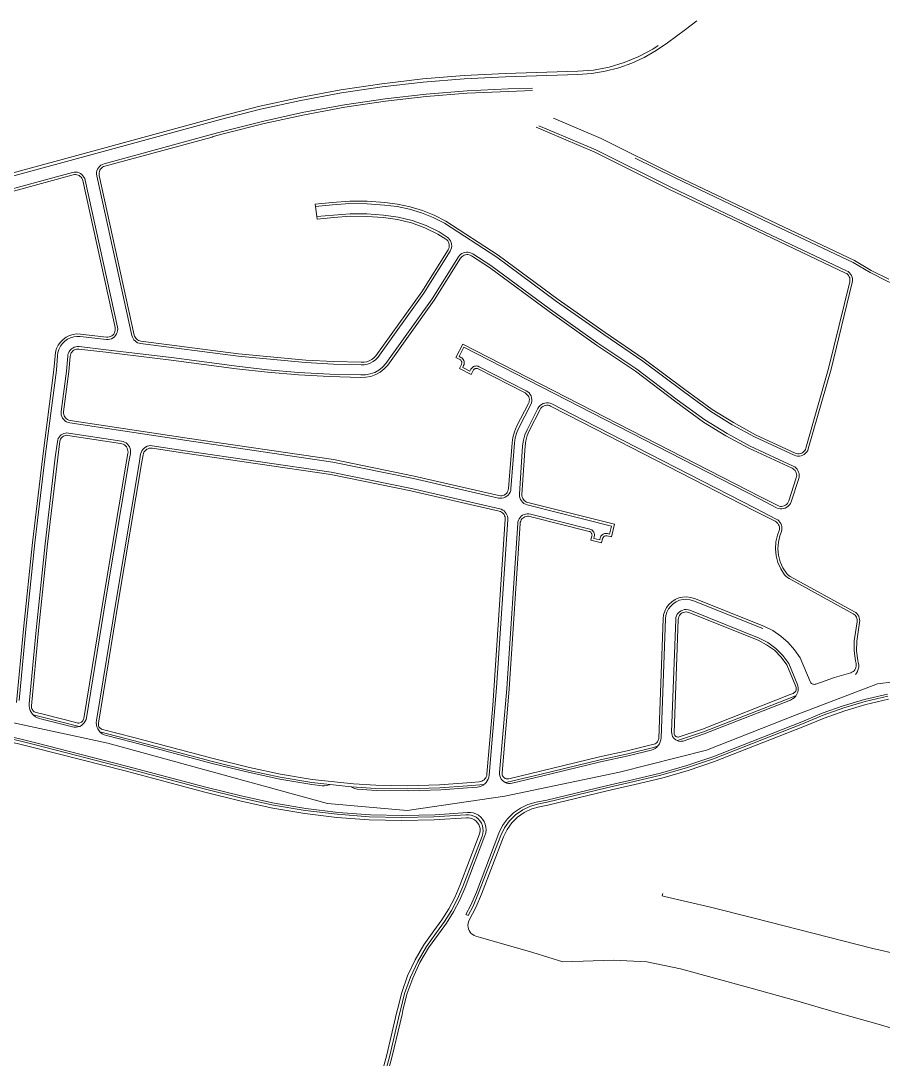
# Model space of a CAD drawing. Header units: feet. Extents: x 7510401 to 7512211, y 4691617 to 4692524.
# Drawn here: x 7511391 to 7511813, y 4692016 to 4692524 of the extents above; entities that cross this region are included whole.
import ezdxf

# ---------------------------------------------------------------- set-up
doc = ezdxf.new("R2010")
doc.units = ezdxf.units.FT
doc.header["$MEASUREMENT"] = 0
doc.layers.add('rruget', color=5, linetype='Continuous', lineweight=0)

msp = doc.modelspace()

# ---------------------------------------------------------------- linework, layer by layer
at = {"layer": 'rruget'}
for points in [[(7511258.32, 4692416.75), (7511261.82, 4692417.26), (7511282.4, 4692420.97), (7511302.84, 4692425.4), (7511323.12, 4692430.54), (7511489, 4692475.74), (7511508.56, 4692480.72), (7511528.27, 4692485.04), (7511548.12, 4692488.7), (7511568.08, 4692491.69), (7511588.13, 4692494.02), (7511608.24, 4692495.67), (7511628.4, 4692496.64), (7511663.83, 4692497.77), (7511670.55, 4692498.28), (7511677.21, 4692499.37), (7511683.75, 4692501.05), (7511690.12, 4692503.29), (7511696.26, 4692506.08), (7511702.14, 4692509.4), (7511707.7, 4692513.22), (7511716.39, 4692519.76), (7511722.05, 4692524)], [(7511252.63, 4692417.44), (7511261.58, 4692418.74), (7511282.11, 4692422.44), (7511302.5, 4692426.86), (7511322.72, 4692431.99), (7511488.6, 4692477.19), (7511508.21, 4692482.18), (7511527.97, 4692486.51), (7511547.87, 4692490.18), (7511567.88, 4692493.18), (7511587.98, 4692495.51), (7511608.14, 4692497.16), (7511628.35, 4692498.14), (7511663.78, 4692499.27), (7511671.47, 4692499.91), (7511679.06, 4692501.33), (7511686.46, 4692503.51), (7511693.6, 4692506.45), (7511700.4, 4692510.09), (7511703.09, 4692511.91)], [(7511536.11, 4692428.18), (7511544.23, 4692428.96), (7511552.4, 4692429.51), (7511560.58, 4692429.47), (7511568.73, 4692428.86), (7511575.82, 4692427.95), (7511582.77, 4692426.27), (7511589.49, 4692423.83), (7511595.91, 4692420.68), (7511599.79, 4692418.16), (7511600.47, 4692417.63), (7511601.04, 4692416.99), (7511601.5, 4692416.26), (7511601.83, 4692415.46), (7511602.02, 4692414.62), (7511602.05, 4692413.75), (7511601.94, 4692412.9), (7511601.69, 4692412.08), (7511601.29, 4692411.31), (7511588.37, 4692390.72), (7511565.85, 4692359.25), (7511564.81, 4692358.14), (7511563.6, 4692357.21), (7511562.25, 4692356.48), (7511560.81, 4692355.98), (7511559.31, 4692355.72), (7511557.78, 4692355.7), (7511544.16, 4692356.02), (7511530.56, 4692356.71), (7511497.55, 4692359.91), (7511449.9, 4692366.07), (7511449.15, 4692366.22), (7511448.42, 4692366.49), (7511447.75, 4692366.86), (7511447.14, 4692367.33), (7511446.61, 4692367.89), (7511446.18, 4692368.53), (7511445.85, 4692369.22), (7511445.62, 4692369.96), (7511428.45, 4692448.1), (7511428.34, 4692448.93), (7511428.37, 4692449.78), (7511428.54, 4692450.6), (7511428.85, 4692451.39), (7511429.29, 4692452.11), (7511429.84, 4692452.75), (7511430.49, 4692453.29), (7511431.23, 4692453.7), (7511432.02, 4692453.99), (7511485.12, 4692468.46), (7511490.58, 4692469.95), (7511510.1, 4692474.92), (7511529.78, 4692479.22), (7511549.6, 4692482.86), (7511569.52, 4692485.83), (7511589.54, 4692488.13), (7511609.62, 4692489.74), (7511629.74, 4692490.68), (7511641.62, 4692491.06)], [(7511536.11, 4692428.18), (7511536.26, 4692426.99), (7511544.34, 4692427.77), (7511552.43, 4692428.31), (7511560.54, 4692428.27), (7511568.62, 4692427.66), (7511575.58, 4692426.77), (7511582.39, 4692425.13), (7511588.99, 4692422.74), (7511595.28, 4692419.65), (7511599.13, 4692417.15), (7511599.65, 4692416.75), (7511600.09, 4692416.26), (7511600.44, 4692415.71), (7511600.68, 4692415.1), (7511600.83, 4692414.46), (7511600.85, 4692413.81), (7511600.77, 4692413.16), (7511600.58, 4692412.53), (7511600.28, 4692411.95), (7511587.38, 4692391.39), (7511564.89, 4692359.98), (7511563.98, 4692359.01), (7511562.92, 4692358.2), (7511561.74, 4692357.57), (7511560.48, 4692357.14), (7511559.16, 4692356.91), (7511557.83, 4692356.9), (7511544.23, 4692357.22), (7511530.65, 4692357.91), (7511497.7, 4692361.1), (7511450.05, 4692367.26), (7511449.47, 4692367.38), (7511448.92, 4692367.58), (7511448.41, 4692367.86), (7511447.95, 4692368.22), (7511447.55, 4692368.65), (7511447.22, 4692369.13), (7511446.96, 4692369.66), (7511446.79, 4692370.22), (7511429.62, 4692448.35), (7511429.54, 4692448.99), (7511429.56, 4692449.63), (7511429.69, 4692450.26), (7511429.93, 4692450.86), (7511430.26, 4692451.41), (7511430.68, 4692451.89), (7511431.17, 4692452.3), (7511431.73, 4692452.62), (7511432.33, 4692452.84), (7511484.86, 4692467.1), (7511485.44, 4692467.31), (7511490.89, 4692468.79), (7511510.38, 4692473.75), (7511530.02, 4692478.05), (7511549.79, 4692481.68), (7511569.68, 4692484.64), (7511589.65, 4692486.93), (7511609.7, 4692488.55), (7511629.77, 4692489.35), (7511641.63, 4692489.82)], [(7511815.83, 4692397.56), (7511807.32, 4692401.86), (7511799.1, 4692406.69), (7511754.8, 4692427.66), (7511711.9, 4692448.17), (7511675.19, 4692466.4), (7511651.93, 4692476.34)], [(7511535.45, 4692433.14), (7511535.29, 4692434.33), (7511543.66, 4692435.14), (7511552.21, 4692435.7), (7511560.77, 4692435.67), (7511569.3, 4692435.03), (7511575.54, 4692434.29), (7511581.69, 4692433), (7511587.7, 4692431.18), (7511593.52, 4692428.83), (7511599.12, 4692425.99), (7511624.78, 4692409.29), (7511654.09, 4692387.68), (7511677.13, 4692371.39), (7511696.23, 4692358.5), (7511716.13, 4692343.5), (7511729.43, 4692333.77), (7511739.91, 4692327.35), (7511750.7, 4692321.46), (7511770.12, 4692312.5), (7511770.73, 4692312.28), (7511771.38, 4692312.17), (7511772.03, 4692312.17), (7511772.68, 4692312.28), (7511773.29, 4692312.5), (7511773.86, 4692312.82), (7511774.37, 4692313.24), (7511774.8, 4692313.74), (7511775.13, 4692314.3), (7511775.36, 4692314.91), (7511786.47, 4692353.89), (7511796.78, 4692396.25), (7511796.88, 4692396.89), (7511796.87, 4692397.54), (7511796.75, 4692398.18), (7511796.52, 4692398.78), (7511796.19, 4692399.34), (7511795.77, 4692399.84), (7511795.28, 4692400.26), (7511794.71, 4692400.58), (7511751.62, 4692420.98), (7511708.66, 4692441.51), (7511672.09, 4692459.68), (7511649.02, 4692469.53), (7511643.37, 4692471.95)], [(7511535.45, 4692433.14), (7511543.77, 4692433.94), (7511552.24, 4692434.51), (7511560.73, 4692434.47), (7511569.19, 4692433.84), (7511575.32, 4692433.11), (7511581.36, 4692431.85), (7511587.27, 4692430.06), (7511593, 4692427.76), (7511598.5, 4692424.96), (7511624.09, 4692408.3), (7511653.39, 4692386.71), (7511676.45, 4692370.41), (7511695.53, 4692357.52), (7511715.41, 4692342.54), (7511728.75, 4692332.78), (7511739.31, 4692326.31), (7511750.18, 4692320.38), (7511769.61, 4692311.41), (7511770.42, 4692311.12), (7511771.27, 4692310.97), (7511772.14, 4692310.97), (7511772.98, 4692311.12), (7511773.8, 4692311.41), (7511774.54, 4692311.83), (7511775.21, 4692312.38), (7511775.77, 4692313.04), (7511776.21, 4692313.78), (7511776.52, 4692314.58), (7511787.63, 4692353.58), (7511797.95, 4692395.97), (7511798.08, 4692396.81), (7511798.06, 4692397.66), (7511797.9, 4692398.5), (7511797.6, 4692399.3), (7511797.17, 4692400.04), (7511796.62, 4692400.69), (7511795.97, 4692401.24), (7511795.23, 4692401.67), (7511752.13, 4692422.06), (7511709.19, 4692442.59), (7511672.6, 4692460.77), (7511649.36, 4692470.69), (7511644.73, 4692472.67)], [(7511939.49, 4692426.87), (7511939.47, 4692426.76), (7511939.14, 4692425.83), (7511938.66, 4692424.97), (7511938.04, 4692424.2), (7511937.31, 4692423.54), (7511936.48, 4692423), (7511912.01, 4692410.09), (7511894.02, 4692402.02), (7511872.97, 4692391.85), (7511872.48, 4692391.61), (7511871.34, 4692391.06), (7511862.27, 4692387.71), (7511853.09, 4692384.69), (7511851.9, 4692384.84), (7511842.51, 4692386.86), (7511833.26, 4692389.48), (7511824.21, 4692392.68), (7511815.38, 4692396.45), (7511806.8, 4692400.78), (7511798.52, 4692405.64), (7511754.28, 4692426.58), (7511711.38, 4692447.09), (7511691.87, 4692456.78)], [(7511390.53, 4692191.44), (7511393.74, 4692226.24), (7511398.19, 4692268.58), (7511403.16, 4692310.86), (7511405.1, 4692325.73), (7511408.67, 4692353.08), (7511409.25, 4692360.04), (7511409.46, 4692361.66), (7511409.93, 4692363.23), (7511410.65, 4692364.71), (7511411.6, 4692366.04), (7511412.76, 4692367.2), (7511414.09, 4692368.16), (7511415.56, 4692368.89), (7511417.13, 4692369.37), (7511418.75, 4692369.58), (7511420.39, 4692369.53), (7511433.11, 4692368.06), (7511433.98, 4692368.03), (7511434.83, 4692368.16), (7511435.65, 4692368.43), (7511436.41, 4692368.83), (7511437.09, 4692369.37), (7511437.67, 4692370.01), (7511438.13, 4692370.74), (7511438.46, 4692371.54), (7511438.64, 4692372.38), (7511438.68, 4692373.24), (7511438.57, 4692374.1), (7511422.76, 4692446.03), (7511422.52, 4692446.81), (7511422.16, 4692447.53), (7511421.69, 4692448.19), (7511421.12, 4692448.76), (7511420.47, 4692449.24), (7511419.74, 4692449.6), (7511418.97, 4692449.84), (7511418.17, 4692449.95), (7511417.36, 4692449.93), (7511416.56, 4692449.78), (7511340.79, 4692429.14)], [(7511389.22, 4692190.35), (7511392.55, 4692226.36), (7511396.99, 4692268.71), (7511401.97, 4692311.01), (7511407.48, 4692353.24), (7511408.06, 4692360.09), (7511408.29, 4692361.91), (7511408.81, 4692363.67), (7511409.62, 4692365.32), (7511410.68, 4692366.82), (7511411.98, 4692368.12), (7511413.47, 4692369.19), (7511415.12, 4692370.01), (7511416.87, 4692370.54), (7511418.69, 4692370.78), (7511420.53, 4692370.72), (7511433.25, 4692369.25), (7511433.91, 4692369.23), (7511434.56, 4692369.33), (7511435.18, 4692369.53), (7511435.76, 4692369.84), (7511436.28, 4692370.24), (7511436.72, 4692370.73), (7511437.06, 4692371.29), (7511437.31, 4692371.89), (7511437.45, 4692372.54), (7511437.48, 4692373.19), (7511437.4, 4692373.84), (7511421.59, 4692445.77), (7511421.41, 4692446.36), (7511421.13, 4692446.91), (7511420.78, 4692447.41), (7511420.34, 4692447.85), (7511419.84, 4692448.21), (7511419.29, 4692448.49), (7511418.71, 4692448.67), (7511418.1, 4692448.75), (7511417.48, 4692448.74), (7511416.88, 4692448.63), (7511341.1, 4692427.98)], [(7511536.11, 4692428.18), (7511535.45, 4692433.14)], [(7511771.81, 4692300.03), (7511768.07, 4692288.61), (7511767.73, 4692287.81), (7511767.26, 4692287.09), (7511766.67, 4692286.46), (7511765.98, 4692285.93), (7511765.22, 4692285.54), (7511764.39, 4692285.28), (7511763.54, 4692285.17), (7511762.68, 4692285.2), (7511761.83, 4692285.39), (7511761.03, 4692285.71), (7511752.59, 4692290.04), (7511607.98, 4692364.22), (7511605.7, 4692359.77), (7511606.59, 4692359.31), (7511607.03, 4692359.04), (7511607.42, 4692358.69), (7511607.74, 4692358.27), (7511607.98, 4692357.81), (7511608.14, 4692357.31), (7511608.21, 4692356.79), (7511608.2, 4692356.27), (7511608.09, 4692355.76), (7511607.89, 4692355.28), (7511607.43, 4692354.39), (7511610.99, 4692352.56), (7511611.45, 4692353.45), (7511611.69, 4692353.85), (7511612, 4692354.21), (7511612.36, 4692354.51), (7511612.76, 4692354.76), (7511613.2, 4692354.94), (7511613.66, 4692355.05), (7511614.12, 4692355.08), (7511614.59, 4692355.04), (7511615.05, 4692354.93), (7511615.49, 4692354.75), (7511638.55, 4692342.92), (7511639.29, 4692342.46), (7511639.93, 4692341.87), (7511640.47, 4692341.18), (7511640.87, 4692340.41), (7511641.14, 4692339.58), (7511641.26, 4692338.72), (7511641.23, 4692337.85), (7511641.04, 4692337), (7511640.71, 4692336.19), (7511634.92, 4692324.9), (7511633.87, 4692322.47), (7511633.15, 4692319.93), (7511632.78, 4692317.31), (7511631.05, 4692294.96), (7511630.91, 4692294.11), (7511630.63, 4692293.3), (7511630.21, 4692292.55), (7511629.67, 4692291.88), (7511629.03, 4692291.32), (7511628.29, 4692290.87), (7511627.49, 4692290.55), (7511626.65, 4692290.38), (7511625.79, 4692290.35), (7511624.94, 4692290.47), (7511583.45, 4692300.04), (7511543.98, 4692308.09), (7511472.44, 4692318.56), (7511449.85, 4692321.98), (7511415.23, 4692327.24), (7511414.39, 4692327.44), (7511413.6, 4692327.78), (7511412.88, 4692328.25), (7511412.25, 4692328.84), (7511411.73, 4692329.53), (7511411.34, 4692330.3), (7511411.09, 4692331.12), (7511410.98, 4692331.98), (7511411.02, 4692332.84), (7511413.63, 4692352.47), (7511414.25, 4692359.81), (7511414.35, 4692360.63), (7511414.59, 4692361.41), (7511414.95, 4692362.15), (7511415.42, 4692362.82), (7511416, 4692363.4), (7511416.67, 4692363.88), (7511417.4, 4692364.24), (7511418.19, 4692364.48), (7511419, 4692364.59), (7511419.82, 4692364.56), (7511433.04, 4692363.03), (7511464.98, 4692359.16), (7511496.89, 4692354.95), (7511512.01, 4692353.21), (7511527.18, 4692351.92), (7511542.38, 4692351.09), (7511557.6, 4692350.7), (7511559.93, 4692350.76), (7511562.22, 4692351.18), (7511564.41, 4692351.97), (7511566.44, 4692353.1), (7511568.27, 4692354.54), (7511569.85, 4692356.25), (7511592.53, 4692387.93), (7511605.4, 4692408.44), (7511605.87, 4692409.08), (7511606.44, 4692409.63), (7511607.09, 4692410.09), (7511607.8, 4692410.43), (7511608.56, 4692410.67), (7511609.34, 4692410.77), (7511610.13, 4692410.76), (7511610.91, 4692410.62), (7511611.66, 4692410.35), (7511612.36, 4692409.97), (7511621.24, 4692404.19), (7511650.46, 4692382.65), (7511673.61, 4692366.29), (7511692.62, 4692353.45), (7511712.43, 4692338.53), (7511725.91, 4692328.66), (7511736.79, 4692321.99), (7511747.99, 4692315.89), (7511769.15, 4692306.12), (7511769.85, 4692305.72), (7511770.48, 4692305.22), (7511771.02, 4692304.62), (7511771.46, 4692303.94), (7511771.78, 4692303.2), (7511771.98, 4692302.42), (7511772.05, 4692301.62), (7511771.99, 4692300.81), (7511771.81, 4692300.03)], [(7511770.65, 4692300.35), (7511766.94, 4692289.03), (7511766.67, 4692288.38), (7511766.31, 4692287.83), (7511765.86, 4692287.35), (7511765.34, 4692286.95), (7511764.76, 4692286.65), (7511764.13, 4692286.46), (7511763.48, 4692286.37), (7511762.83, 4692286.4), (7511762.19, 4692286.54), (7511761.54, 4692286.8), (7511753.14, 4692291.11), (7511607.46, 4692365.84), (7511604.08, 4692359.25), (7511605.99, 4692358.27), (7511606.3, 4692358.08), (7511606.53, 4692357.87), (7511606.73, 4692357.62), (7511606.87, 4692357.34), (7511606.97, 4692357.04), (7511607.01, 4692356.73), (7511607, 4692356.42), (7511606.93, 4692356.12), (7511606.8, 4692355.78), (7511605.82, 4692353.87), (7511611.51, 4692350.95), (7511612.49, 4692352.86), (7511612.67, 4692353.14), (7511612.85, 4692353.35), (7511613.06, 4692353.54), (7511613.31, 4692353.68), (7511613.57, 4692353.79), (7511613.84, 4692353.86), (7511614.12, 4692353.88), (7511614.4, 4692353.85), (7511614.68, 4692353.79), (7511614.98, 4692353.66), (7511637.95, 4692341.88), (7511638.56, 4692341.5), (7511639.05, 4692341.05), (7511639.45, 4692340.53), (7511639.76, 4692339.95), (7511639.97, 4692339.32), (7511640.06, 4692338.66), (7511640.03, 4692338), (7511639.89, 4692337.35), (7511639.62, 4692336.69), (7511633.84, 4692325.41), (7511632.74, 4692322.87), (7511631.98, 4692320.17), (7511631.58, 4692317.44), (7511629.86, 4692295.11), (7511629.74, 4692294.41), (7511629.53, 4692293.8), (7511629.21, 4692293.23), (7511628.8, 4692292.72), (7511628.31, 4692292.29), (7511627.76, 4692291.95), (7511627.15, 4692291.71), (7511626.51, 4692291.58), (7511625.86, 4692291.56), (7511625.16, 4692291.66), (7511583.71, 4692301.21), (7511544.19, 4692309.27), (7511472.62, 4692319.75), (7511415.46, 4692328.41), (7511414.77, 4692328.58), (7511414.17, 4692328.84), (7511413.62, 4692329.2), (7511413.15, 4692329.65), (7511412.76, 4692330.17), (7511412.46, 4692330.75), (7511412.27, 4692331.38), (7511412.18, 4692332.03), (7511412.22, 4692332.73), (7511414.83, 4692352.34), (7511415.44, 4692359.69), (7511415.53, 4692360.38), (7511415.71, 4692360.98), (7511415.98, 4692361.53), (7511416.34, 4692362.04), (7511416.78, 4692362.48), (7511417.29, 4692362.85), (7511417.84, 4692363.12), (7511418.44, 4692363.3), (7511419.06, 4692363.39), (7511419.73, 4692363.36), (7511432.89, 4692361.84), (7511464.83, 4692357.97), (7511496.74, 4692353.76), (7511511.89, 4692352.02), (7511527.1, 4692350.73), (7511542.33, 4692349.89), (7511557.6, 4692349.5), (7511560.05, 4692349.56), (7511562.53, 4692350.02), (7511564.9, 4692350.87), (7511567.11, 4692352.09), (7511569.09, 4692353.65), (7511570.78, 4692355.49), (7511593.52, 4692387.27), (7511606.39, 4692407.76), (7511606.78, 4692408.28), (7511607.21, 4692408.7), (7511607.7, 4692409.05), (7511608.24, 4692409.31), (7511608.82, 4692409.49), (7511609.41, 4692409.57), (7511610.01, 4692409.56), (7511610.61, 4692409.45), (7511611.17, 4692409.25), (7511611.74, 4692408.94), (7511620.56, 4692403.2), (7511649.76, 4692381.68), (7511672.93, 4692365.3), (7511691.93, 4692352.47), (7511711.72, 4692337.56), (7511725.24, 4692327.66), (7511736.19, 4692320.95), (7511747.45, 4692314.81), (7511768.6, 4692305.05), (7511769.18, 4692304.73), (7511769.66, 4692304.34), (7511770.07, 4692303.89), (7511770.4, 4692303.37), (7511770.64, 4692302.81), (7511770.8, 4692302.22), (7511770.85, 4692301.61), (7511770.8, 4692301), (7511770.65, 4692300.35)], [(7511628.47, 4692151.21), (7511628.26, 4692151.29), (7511627.53, 4692151.72), (7511626.89, 4692152.28), (7511626.34, 4692152.94), (7511625.92, 4692153.68), (7511625.64, 4692154.48), (7511625.49, 4692155.31), (7511625.49, 4692156.17), (7511629, 4692197.27), (7511634.35, 4692278.11), (7511634.46, 4692278.9), (7511634.7, 4692279.66), (7511635.06, 4692280.37), (7511635.52, 4692281.02), (7511636.08, 4692281.58), (7511636.73, 4692282.05), (7511637.44, 4692282.41), (7511638.19, 4692282.65), (7511638.98, 4692282.77), (7511639.78, 4692282.76), (7511640.56, 4692282.63), (7511669.64, 4692275.31), (7511670.13, 4692275.14), (7511670.59, 4692274.88), (7511670.99, 4692274.55), (7511671.34, 4692274.16), (7511671.6, 4692273.71), (7511671.79, 4692273.22), (7511671.89, 4692272.71), (7511671.9, 4692272.18), (7511671.81, 4692271.67), (7511671.57, 4692270.7), (7511674.48, 4692269.96), (7511674.72, 4692270.93), (7511674.87, 4692271.38), (7511675.09, 4692271.8), (7511675.37, 4692272.17), (7511675.71, 4692272.5), (7511676.09, 4692272.78), (7511676.51, 4692272.99), (7511676.96, 4692273.13), (7511677.43, 4692273.19), (7511677.9, 4692273.19), (7511678.36, 4692273.11), (7511679.33, 4692272.87), (7511680.31, 4692276.75), (7511639, 4692287.15), (7511638.18, 4692287.43), (7511637.42, 4692287.85), (7511636.75, 4692288.4), (7511636.18, 4692289.05), (7511635.73, 4692289.79), (7511635.42, 4692290.6), (7511635.25, 4692291.45), (7511635.23, 4692292.32), (7511636.75, 4692316.06), (7511637.11, 4692318.77), (7511637.83, 4692321.4), (7511638.91, 4692323.91), (7511644.27, 4692334.36), (7511644.74, 4692335.1), (7511645.32, 4692335.75), (7511646.01, 4692336.28), (7511646.78, 4692336.69), (7511647.61, 4692336.96), (7511648.47, 4692337.08), (7511649.35, 4692337.04), (7511650.2, 4692336.86), (7511651, 4692336.53), (7511666.57, 4692328.55), (7511750.49, 4692285.5), (7511760.87, 4692280.18), (7511761.54, 4692279.76), (7511762.14, 4692279.25), (7511762.64, 4692278.66), (7511763.05, 4692277.99), (7511763.35, 4692277.26), (7511763.53, 4692276.5), (7511763.59, 4692275.72), (7511763.53, 4692274.93), (7511763.34, 4692274.17), (7511762.62, 4692271.98), (7511761.88, 4692268.85), (7511761.65, 4692265.64), (7511761.94, 4692262.44), (7511762.76, 4692259.33), (7511764.07, 4692256.39), (7511765.84, 4692253.71), (7511766.38, 4692253.11), (7511766.99, 4692252.59), (7511767.67, 4692252.15), (7511799.08, 4692234.87), (7511799.73, 4692234.45), (7511800.31, 4692233.93), (7511800.8, 4692233.32), (7511801.18, 4692232.65), (7511801.46, 4692231.93), (7511801.63, 4692231.17), (7511801.67, 4692230.39), (7511801.6, 4692229.62), (7511800.21, 4692220.51), (7511800.13, 4692215.73), (7511800.7, 4692210.98), (7511800.97, 4692209.92), (7511801.16, 4692208.85), (7511801.16, 4692207.75), (7511800.97, 4692206.68), (7511800.6, 4692205.65), (7511800.06, 4692204.7), (7511799.57, 4692204.09)], [(7511754.77, 4692227.73), (7511720.82, 4692241.32), (7511718.95, 4692241.88), (7511717.02, 4692242.12), (7511715.07, 4692242.01), (7511713.18, 4692241.57), (7511711.39, 4692240.81), (7511709.75, 4692239.74), (7511708.33, 4692238.42), (7511707.16, 4692236.86), (7511706.27, 4692235.13), (7511705.7, 4692233.27), (7511705.46, 4692231.33), (7511703.32, 4692172.85), (7511703.26, 4692172.39), (7511703.14, 4692171.95), (7511702.95, 4692171.52), (7511702.69, 4692171.14), (7511702.38, 4692170.8), (7511702.01, 4692170.51), (7511701.61, 4692170.28), (7511701.18, 4692170.12), (7511700.32, 4692169.87), (7511687.91, 4692166.82), (7511674.3, 4692163.76), (7511645.53, 4692156.85), (7511629.99, 4692153.11), (7511629.54, 4692153.05), (7511629.08, 4692153.06), (7511628.63, 4692153.14), (7511628.2, 4692153.31), (7511627.81, 4692153.54), (7511627.46, 4692153.84), (7511627.17, 4692154.19), (7511626.94, 4692154.59), (7511626.79, 4692155.02), (7511626.71, 4692155.47), (7511626.71, 4692155.93), (7511630.2, 4692197.18), (7511635.55, 4692278.03), (7511635.63, 4692278.63), (7511635.82, 4692279.21), (7511636.09, 4692279.75), (7511636.44, 4692280.24), (7511636.87, 4692280.67), (7511637.35, 4692281.02), (7511637.89, 4692281.3), (7511638.47, 4692281.48), (7511639.07, 4692281.57), (7511639.67, 4692281.57), (7511640.27, 4692281.47), (7511669.34, 4692274.14), (7511669.64, 4692274.04), (7511669.91, 4692273.89), (7511670.16, 4692273.69), (7511670.36, 4692273.45), (7511670.52, 4692273.18), (7511670.64, 4692272.89), (7511670.69, 4692272.58), (7511670.7, 4692272.27), (7511670.65, 4692271.96), (7511670.11, 4692269.83), (7511675.35, 4692268.51), (7511675.89, 4692270.64), (7511675.98, 4692270.91), (7511676.11, 4692271.16), (7511676.28, 4692271.39), (7511676.48, 4692271.58), (7511676.71, 4692271.75), (7511676.96, 4692271.87), (7511677.23, 4692271.96), (7511677.51, 4692272), (7511677.79, 4692271.99), (7511678.07, 4692271.95), (7511680.2, 4692271.41), (7511681.77, 4692277.62), (7511639.29, 4692288.31), (7511638.67, 4692288.53), (7511638.09, 4692288.85), (7511637.58, 4692289.26), (7511637.15, 4692289.76), (7511636.81, 4692290.32), (7511636.57, 4692290.94), (7511636.44, 4692291.58), (7511636.43, 4692292.24), (7511637.94, 4692315.98), (7511638.28, 4692318.53), (7511638.97, 4692321), (7511639.98, 4692323.36), (7511645.34, 4692333.82), (7511645.69, 4692334.38), (7511646.14, 4692334.87), (7511646.66, 4692335.28), (7511647.25, 4692335.58), (7511647.88, 4692335.79), (7511648.53, 4692335.88), (7511649.2, 4692335.85), (7511649.84, 4692335.71), (7511650.46, 4692335.46), (7511666.02, 4692327.48), (7511749.94, 4692284.43), (7511760.33, 4692279.11), (7511760.83, 4692278.8), (7511761.28, 4692278.41), (7511761.67, 4692277.95), (7511761.98, 4692277.44), (7511762.21, 4692276.89), (7511762.35, 4692276.31), (7511762.39, 4692275.72), (7511762.34, 4692275.12), (7511762.2, 4692274.55), (7511761.48, 4692272.35), (7511760.69, 4692269.03), (7511760.45, 4692265.63), (7511760.76, 4692262.23), (7511761.63, 4692258.93), (7511763.01, 4692255.82), (7511764.89, 4692252.97), (7511765.54, 4692252.25), (7511766.28, 4692251.62), (7511767.09, 4692251.1), (7511798.5, 4692233.82), (7511799, 4692233.5), (7511799.44, 4692233.1), (7511799.81, 4692232.64), (7511800.1, 4692232.13), (7511800.31, 4692231.58), (7511800.44, 4692231), (7511800.47, 4692230.42), (7511800.42, 4692229.83), (7511799.02, 4692220.64), (7511798.93, 4692215.68), (7511799.52, 4692210.76), (7511799.85, 4692209.51), (7511799.95, 4692208.88), (7511799.95, 4692208.24), (7511799.84, 4692207.61), (7511799.63, 4692207.01), (7511799.31, 4692206.46), (7511798.91, 4692205.97), (7511798.43, 4692205.55), (7511797.88, 4692205.22), (7511797.29, 4692204.99), (7511789.28, 4692202.65), (7511780.17, 4692199.42), (7511779.82, 4692199.33), (7511779.46, 4692199.29), (7511779.09, 4692199.32), (7511778.74, 4692199.41), (7511778.4, 4692199.56), (7511778.1, 4692199.76), (7511777.83, 4692200.01), (7511777.61, 4692200.3), (7511777.45, 4692200.63), (7511772.54, 4692212.36), (7511769.83, 4692216.27), (7511766.66, 4692219.82), (7511763.06, 4692222.93), (7511759.09, 4692225.58), (7511754.83, 4692227.7)], [(7511397.31, 4692184.37), (7511396.92, 4692184.77), (7511396.31, 4692185.64), (7511395.84, 4692186.59), (7511395.53, 4692187.6), (7511395.37, 4692188.65), (7511395.39, 4692189.7), (7511398.72, 4692225.75), (7511403.16, 4692268.03), (7511408.13, 4692310.25), (7511409.16, 4692318.16), (7511409.32, 4692318.9), (7511409.59, 4692319.61), (7511409.97, 4692320.27), (7511410.45, 4692320.86), (7511411.02, 4692321.36), (7511411.67, 4692321.77), (7511412.37, 4692322.07), (7511413.1, 4692322.26), (7511413.86, 4692322.32), (7511414.62, 4692322.27), (7511440.47, 4692318.35), (7511441.29, 4692318.16), (7511442.06, 4692317.84), (7511442.77, 4692317.41), (7511443.41, 4692316.86), (7511443.95, 4692316.23), (7511444.39, 4692315.51), (7511444.7, 4692314.74), (7511444.89, 4692313.92), (7511444.95, 4692313.09), (7511444.87, 4692312.26), (7511444.19, 4692308.25), (7511432.91, 4692241.22), (7511423.39, 4692182.98), (7511423.17, 4692182.08), (7511422.8, 4692181.23), (7511422.29, 4692180.46), (7511421.66, 4692179.77), (7511420.93, 4692179.2), (7511420.12, 4692178.76), (7511419.8, 4692178.65)], [(7511418.79, 4692180.46), (7511419.23, 4692180.38), (7511419.68, 4692180.38), (7511420.12, 4692180.46), (7511420.54, 4692180.6), (7511420.93, 4692180.81), (7511421.29, 4692181.09), (7511421.59, 4692181.42), (7511421.83, 4692181.79), (7511422.01, 4692182.2), (7511422.12, 4692182.64), (7511431.73, 4692241.42), (7511443.01, 4692308.45), (7511443.66, 4692312.26), (7511443.72, 4692312.94), (7511443.67, 4692313.61), (7511443.52, 4692314.27), (7511443.26, 4692314.9), (7511442.91, 4692315.48), (7511442.47, 4692315.99), (7511441.96, 4692316.43), (7511441.38, 4692316.78), (7511440.76, 4692317.04), (7511440.1, 4692317.19), (7511414.2, 4692321.12), (7511413.67, 4692321.16), (7511413.14, 4692321.11), (7511412.62, 4692320.98), (7511412.13, 4692320.77), (7511411.68, 4692320.49), (7511411.29, 4692320.13), (7511410.95, 4692319.72), (7511410.68, 4692319.26), (7511410.49, 4692318.77), (7511410.38, 4692318.24), (7511409.32, 4692310.1), (7511404.35, 4692267.9), (7511399.91, 4692225.63), (7511396.5, 4692188.72), (7511396.5, 4692188.25), (7511396.56, 4692187.79), (7511396.7, 4692187.34), (7511396.91, 4692186.92), (7511397.18, 4692186.54), (7511397.51, 4692186.21), (7511397.88, 4692185.93), (7511398.29, 4692185.71), (7511398.74, 4692185.56), (7511402.21, 4692184.69), (7511418.79, 4692180.46)], [(7511582.39, 4692295.15), (7511543.12, 4692303.16), (7511471.7, 4692313.61), (7511455.57, 4692316.06), (7511454.71, 4692316.11), (7511453.86, 4692316.02), (7511453.03, 4692315.78), (7511452.26, 4692315.41), (7511451.56, 4692314.9), (7511450.96, 4692314.29), (7511450.47, 4692313.58), (7511450.11, 4692312.79), (7511449.9, 4692311.96), (7511449.12, 4692307.42), (7511437.84, 4692240.4), (7511428.24, 4692181.66), (7511428.15, 4692180.58), (7511428.25, 4692179.5), (7511428.51, 4692178.45), (7511428.95, 4692177.46), (7511429.54, 4692176.56), (7511430.01, 4692176.05)], [(7511582.14, 4692293.98), (7511542.91, 4692301.98), (7511471.53, 4692312.43), (7511455.59, 4692314.84), (7511454.9, 4692314.89), (7511454.22, 4692314.81), (7511453.55, 4692314.62), (7511452.93, 4692314.32), (7511452.38, 4692313.92), (7511451.89, 4692313.42), (7511451.51, 4692312.86), (7511451.22, 4692312.23), (7511451.05, 4692311.56), (7511450.3, 4692307.21), (7511439.04, 4692240.3), (7511429.23, 4692180.3), (7511429.2, 4692179.86), (7511429.24, 4692179.43), (7511429.34, 4692179), (7511429.52, 4692178.6), (7511429.76, 4692178.23), (7511430.06, 4692177.91), (7511430.4, 4692177.64), (7511430.79, 4692177.43), (7511431.2, 4692177.29), (7511446.59, 4692173.36), (7511485.44, 4692162.99), (7511503.1, 4692158.69), (7511518.37, 4692155.36), (7511533.79, 4692152.79), (7511554, 4692150.65)], [(7511554, 4692150.65), (7511564.91, 4692149.92), (7511580.53, 4692149.63), (7511596.16, 4692150.11), (7511611.74, 4692151.35), (7511615.57, 4692151.65), (7511616.19, 4692151.75), (7511616.79, 4692151.95), (7511617.36, 4692152.23), (7511617.87, 4692152.6), (7511618.32, 4692153.05), (7511618.69, 4692153.56), (7511618.98, 4692154.13), (7511619.18, 4692154.73), (7511619.28, 4692155.35), (7511622.11, 4692189.03), (7511628.26, 4692280.07), (7511628.26, 4692280.66), (7511628.16, 4692281.25), (7511627.97, 4692281.81), (7511627.69, 4692282.34), (7511627.34, 4692282.82), (7511626.91, 4692283.24), (7511626.43, 4692283.58), (7511625.89, 4692283.84), (7511625.33, 4692284.02), (7511582.14, 4692293.98)], [(7511582.39, 4692295.15), (7511625.6, 4692285.19), (7511626.34, 4692284.96), (7511627.04, 4692284.61), (7511627.68, 4692284.16), (7511628.24, 4692283.61), (7511628.71, 4692282.98), (7511629.07, 4692282.29), (7511629.32, 4692281.54), (7511629.45, 4692280.77), (7511629.46, 4692279.99), (7511624.02, 4692197.64), (7511620.42, 4692154.93), (7511620.26, 4692153.94), (7511619.95, 4692152.99), (7511619.49, 4692152.1), (7511618.9, 4692151.3), (7511618.19, 4692150.59), (7511617.84, 4692150.33)], [(7511754.32, 4692226.61), (7511720.37, 4692240.21), (7511718.71, 4692240.71), (7511716.98, 4692240.92), (7511715.24, 4692240.82), (7511713.55, 4692240.43), (7511711.95, 4692239.75), (7511710.49, 4692238.8), (7511709.22, 4692237.61), (7511708.17, 4692236.22), (7511707.38, 4692234.68), (7511706.87, 4692233.01), (7511706.66, 4692231.29), (7511704.53, 4692173.15), (7511704.41, 4692172.12), (7511704.12, 4692171.12), (7511703.67, 4692170.17), (7511703.08, 4692169.32), (7511702.8, 4692169.02)], [(7511042.62, 4692237.26), (7511147.08, 4692234.31), (7511186.03, 4692231.95), (7511229.11, 4692221.33), (7511291.08, 4692206.57), (7511356.59, 4692187.1), (7511433.9, 4692170.57), (7511541.31, 4692141.06), (7511580.27, 4692137.52), (7511628.07, 4692144.6), (7511684.14, 4692156.41), (7511726.63, 4692167.03), (7511769.71, 4692184.14), (7511810.43, 4692199.49), (7511858.24, 4692205.39)], [(7511712.33, 4692171.76), (7511712.32, 4692171.77), (7511711.65, 4692172.13), (7511711.05, 4692172.6), (7511710.54, 4692173.16), (7511710.13, 4692173.81), (7511709.84, 4692174.51), (7511709.67, 4692175.26), (7511709.64, 4692176.02), (7511711.66, 4692231.11), (7511711.76, 4692231.97), (7511712.02, 4692232.8), (7511712.41, 4692233.57), (7511712.94, 4692234.27), (7511713.57, 4692234.86), (7511714.3, 4692235.33), (7511715.1, 4692235.68), (7511715.95, 4692235.87), (7511716.82, 4692235.92), (7511717.68, 4692235.82), (7511718.51, 4692235.56), (7511752.46, 4692221.97), (7511756.78, 4692219.74), (7511760.7, 4692216.87), (7511764.13, 4692213.44), (7511767.01, 4692209.53), (7511771.14, 4692199.64), (7511771.46, 4692198.62), (7511771.6, 4692197.57), (7511771.56, 4692196.51), (7511771.34, 4692195.47), (7511770.93, 4692194.48), (7511770.54, 4692193.85)], [(7511765.96, 4692208.93), (7511770.44, 4692198.19), (7511770.58, 4692197.77), (7511770.64, 4692197.33), (7511770.62, 4692196.89), (7511770.53, 4692196.46), (7511770.36, 4692196.05), (7511770.12, 4692195.67), (7511769.83, 4692195.35), (7511769.48, 4692195.08), (7511769.09, 4692194.87), (7511767.69, 4692194.28), (7511724.72, 4692177.41), (7511713.32, 4692173.61), (7511712.99, 4692173.54), (7511712.65, 4692173.54), (7511712.32, 4692173.59), (7511712, 4692173.69), (7511711.71, 4692173.85), (7511711.44, 4692174.06), (7511711.22, 4692174.31), (7511711.04, 4692174.59), (7511710.91, 4692174.9), (7511710.84, 4692175.23), (7511710.82, 4692175.56), (7511712.85, 4692231.01), (7511712.94, 4692231.72), (7511713.13, 4692232.35), (7511713.43, 4692232.93), (7511713.83, 4692233.46), (7511714.31, 4692233.91), (7511714.87, 4692234.27), (7511715.47, 4692234.53), (7511716.12, 4692234.68), (7511716.78, 4692234.72), (7511717.43, 4692234.64), (7511718.11, 4692234.43), (7511751.96, 4692220.88), (7511756.14, 4692218.72), (7511759.91, 4692215.96), (7511763.22, 4692212.66), (7511765.96, 4692208.93)], [(7511815.28, 4692194.52), (7511804.07, 4692191.87), (7511793.62, 4692188.82), (7511783.37, 4692185.17), (7511773.35, 4692180.93), (7511729.79, 4692163.82), (7511717.04, 4692159.6), (7511704.14, 4692155.88), (7511691.1, 4692152.68), (7511677.58, 4692149.64), (7511648.58, 4692142.67), (7511643.34, 4692141.67), (7511639.38, 4692140.56), (7511635.67, 4692138.8), (7511632.3, 4692136.44), (7511629.38, 4692133.54), (7511626.99, 4692130.2), (7511625.2, 4692126.49), (7511614.14, 4692097.67), (7511611.41, 4692091.3), (7511609.03, 4692086.74), (7511610.11, 4692086.22)], [(7511770.54, 4692193.85), (7511768.27, 4692192.9), (7511725.25, 4692176), (7511713.05, 4692171.97), (7511712.33, 4692171.76)], [(7511770.54, 4692193.85), (7511770.37, 4692193.58), (7511769.65, 4692192.79), (7511768.81, 4692192.14), (7511767.87, 4692191.64), (7511725.6, 4692175.07), (7511715.31, 4692171.58), (7511714.56, 4692171.43), (7511713.8, 4692171.42), (7511713.05, 4692171.53), (7511712.33, 4692171.76)], [(7511815.8, 4692192.07), (7511804.7, 4692189.45), (7511794.37, 4692186.43), (7511784.24, 4692182.82), (7511774.33, 4692178.62), (7511730.66, 4692161.48), (7511717.81, 4692157.22), (7511704.79, 4692153.47), (7511691.64, 4692150.24), (7511678.15, 4692147.2), (7511649.11, 4692140.22), (7511645.04, 4692139.45), (7511641.19, 4692138.37), (7511637.58, 4692136.66), (7511634.3, 4692134.36), (7511631.46, 4692131.55), (7511629.14, 4692128.29), (7511627.4, 4692124.7), (7511616.64, 4692096.66), (7511613.85, 4692090.14), (7511610.63, 4692083.95), (7511610.28, 4692083.14), (7511610.07, 4692082.28), (7511610, 4692081.41), (7511610.07, 4692080.53), (7511610.28, 4692079.67), (7511610.61, 4692078.86), (7511611.08, 4692078.11), (7511611.65, 4692077.45), (7511612.33, 4692076.88), (7511613.09, 4692076.43), (7511613.9, 4692076.11), (7511616.19, 4692075.4), (7511641.73, 4692068.07), (7511656.5, 4692063.57), (7511681.23, 4692064.39), (7511697.44, 4692063.57), (7511714.02, 4692060.08), (7511746.84, 4692051.15), (7511770.21, 4692044.55), (7511789.1, 4692039), (7511810.61, 4692033.05), (7511838.15, 4692024.95)], [(7511815.49, 4692193.54), (7511804.32, 4692190.9), (7511793.92, 4692187.86), (7511783.72, 4692184.23), (7511773.74, 4692180.01), (7511730.14, 4692162.88), (7511717.35, 4692158.65), (7511704.4, 4692154.92), (7511691.32, 4692151.7), (7511677.81, 4692148.66), (7511648.79, 4692141.69), (7511644.68, 4692140.91), (7511640.61, 4692139.77), (7511636.79, 4692137.96), (7511633.33, 4692135.53), (7511630.33, 4692132.55), (7511627.87, 4692129.11), (7511626.03, 4692125.31), (7511615.25, 4692097.22), (7511612.49, 4692090.78), (7511610.11, 4692086.22)], [(7511397.27, 4692184.38), (7511397.31, 4692184.37)], [(7511419.8, 4692178.65), (7511419.24, 4692178.46), (7511418.33, 4692178.31), (7511417.4, 4692178.31), (7511416.49, 4692178.47), (7511401.6, 4692182.27), (7511400.46, 4692182.55), (7511399.45, 4692182.89), (7511398.51, 4692183.38), (7511397.66, 4692184.01), (7511397.31, 4692184.37)], [(7511397.31, 4692184.37), (7511401.85, 4692183.24), (7511419.8, 4692178.65)], [(7511419.8, 4692178.65), (7511419.83, 4692178.65)], [(7511568.87, 4692006.8), (7511571.79, 4692017.63), (7511576.59, 4692038.06), (7511576.98, 4692039.95), (7511579.05, 4692048.08), (7511581.9, 4692056.07), (7511585.48, 4692063.77), (7511589.76, 4692071.09), (7511594.61, 4692077.84), (7511598.52, 4692083.19), (7511601.92, 4692088.66), (7511604.9, 4692094.38), (7511607.46, 4692100.38), (7511616.92, 4692125.02), (7511617.28, 4692126.28), (7511617.43, 4692127.58), (7511617.36, 4692128.88), (7511617.07, 4692130.15), (7511616.56, 4692131.36), (7511615.87, 4692132.47), (7511614.99, 4692133.44), (7511613.97, 4692134.25), (7511612.82, 4692134.88), (7511611.59, 4692135.3), (7511610.3, 4692135.51), (7511608.99, 4692135.5), (7511593.26, 4692134.44), (7511577.5, 4692134.12), (7511561.74, 4692134.55), (7511546.02, 4692135.71), (7511530.37, 4692137.62), (7511514.83, 4692140.26), (7511499.43, 4692143.63), (7511481.61, 4692147.97), (7511442.68, 4692158.36), (7511398.41, 4692169.66), (7511380.48, 4692174.16)], [(7511380.73, 4692175.13), (7511398.66, 4692170.63), (7511442.93, 4692159.33), (7511481.86, 4692148.94), (7511499.67, 4692144.6), (7511515.15, 4692141.22), (7511530.77, 4692138.57), (7511546.5, 4692136.67), (7511562.31, 4692135.52), (7511578.15, 4692135.12), (7511593.99, 4692135.48), (7511609.8, 4692136.58), (7511611.2, 4692136.6), (7511612.59, 4692136.37), (7511613.91, 4692135.92), (7511615.15, 4692135.25), (7511616.25, 4692134.38), (7511617.19, 4692133.33), (7511617.94, 4692132.15), (7511618.48, 4692130.85), (7511618.79, 4692129.48), (7511618.87, 4692128.08), (7511618.72, 4692126.69), (7511618.33, 4692125.34), (7511608.57, 4692099.93), (7511605.98, 4692093.87), (7511602.96, 4692088.07), (7511599.51, 4692082.51), (7511595.58, 4692077.13), (7511590.77, 4692070.44), (7511586.54, 4692063.21), (7511583.01, 4692055.62), (7511580.19, 4692047.73), (7511578.15, 4692039.68), (7511577.76, 4692037.8), (7511572.96, 4692017.34), (7511570.02, 4692006.45)], [(7511429.98, 4692176.06), (7511430.01, 4692176.05)], [(7511430.01, 4692176.05), (7511430.28, 4692175.76), (7511431.13, 4692175.09), (7511432.08, 4692174.58), (7511433.11, 4692174.22), (7511445.96, 4692170.94), (7511484.82, 4692160.57), (7511502.51, 4692156.26), (7511517.97, 4692152.89), (7511533.57, 4692150.29), (7511538.73, 4692149.69), (7511539.87, 4692149.66), (7511541.01, 4692149.81), (7511542.1, 4692150.15), (7511542.34, 4692150.28)], [(7511430.01, 4692176.05), (7511446.22, 4692171.91), (7511485.07, 4692161.54), (7511502.74, 4692157.23), (7511518.1, 4692153.89), (7511533.6, 4692151.3), (7511552.95, 4692149.22)], [(7511567.44, 4692007.24), (7511570.34, 4692018), (7511575.12, 4692038.38), (7511575.51, 4692040.29), (7511577.61, 4692048.52), (7511580.51, 4692056.64), (7511584.15, 4692064.46), (7511588.5, 4692071.91), (7511593.39, 4692078.72), (7511597.27, 4692084.03), (7511600.61, 4692089.41), (7511603.54, 4692095.02), (7511606.07, 4692100.94), (7511615.57, 4692125.7), (7511615.86, 4692126.69), (7511615.98, 4692127.73), (7511615.92, 4692128.76), (7511615.69, 4692129.77), (7511615.29, 4692130.73), (7511614.73, 4692131.61), (7511614.04, 4692132.38), (7511613.22, 4692133.03), (7511612.31, 4692133.53), (7511611.33, 4692133.86), (7511610.31, 4692134.03), (7511609.27, 4692134.02), (7511593.45, 4692132.95), (7511577.6, 4692132.62), (7511561.75, 4692133.05), (7511545.94, 4692134.22), (7511530.2, 4692136.13), (7511514.56, 4692138.78), (7511499.07, 4692142.17), (7511481.24, 4692146.52), (7511442.3, 4692156.91), (7511398.04, 4692168.21), (7511380.11, 4692172.71)], [(7511702.8, 4692169.02), (7511700.71, 4692168.42), (7511688.24, 4692165.36), (7511674.64, 4692162.3), (7511645.84, 4692155.38), (7511628.47, 4692151.21)], [(7511702.8, 4692169.02), (7511702.36, 4692168.56), (7511701.53, 4692167.94), (7511700.61, 4692167.45), (7511699.62, 4692167.12), (7511688.46, 4692164.38), (7511674.86, 4692161.32), (7511646.05, 4692154.4), (7511631.58, 4692150.93), (7511630.74, 4692150.8), (7511629.89, 4692150.82), (7511629.06, 4692150.98), (7511628.47, 4692151.21)], [(7511702.84, 4692169.03), (7511702.8, 4692169.02)], [(7511542.34, 4692150.28), (7511542.37, 4692150.27)], [(7511552.97, 4692149.22), (7511552.95, 4692149.22)], [(7511617.84, 4692150.33), (7511611.96, 4692149.86), (7511609.71, 4692149.68), (7511596.3, 4692148.61), (7511580.59, 4692148.13), (7511564.88, 4692148.42), (7511552.97, 4692149.22)], [(7511617.84, 4692150.33), (7511617.38, 4692150), (7511616.49, 4692149.55), (7511615.54, 4692149.24), (7511614.55, 4692149.08), (7511612.48, 4692148.91), (7511609.84, 4692148.7), (7511596.71, 4692147.63), (7511580.9, 4692147.13), (7511565.08, 4692147.41), (7511555.97, 4692148.02), (7511555.1, 4692148.15), (7511554.25, 4692148.43), (7511553.47, 4692148.84), (7511552.97, 4692149.22)], [(7511617.87, 4692150.33), (7511617.84, 4692150.33)], [(7511628.47, 4692151.21), (7511628.45, 4692151.2)], [(7511833.79, 4692064.14), (7511808.08, 4692070.1), (7511750.01, 4692084.95), (7511728.62, 4692090.22), (7511706.22, 4692095.56), (7511705.05, 4692095.81), (7511705.33, 4692096.98)]]:
    msp.add_lwpolyline(points, dxfattribs=at)

doc.saveas('drawing.dxf')
